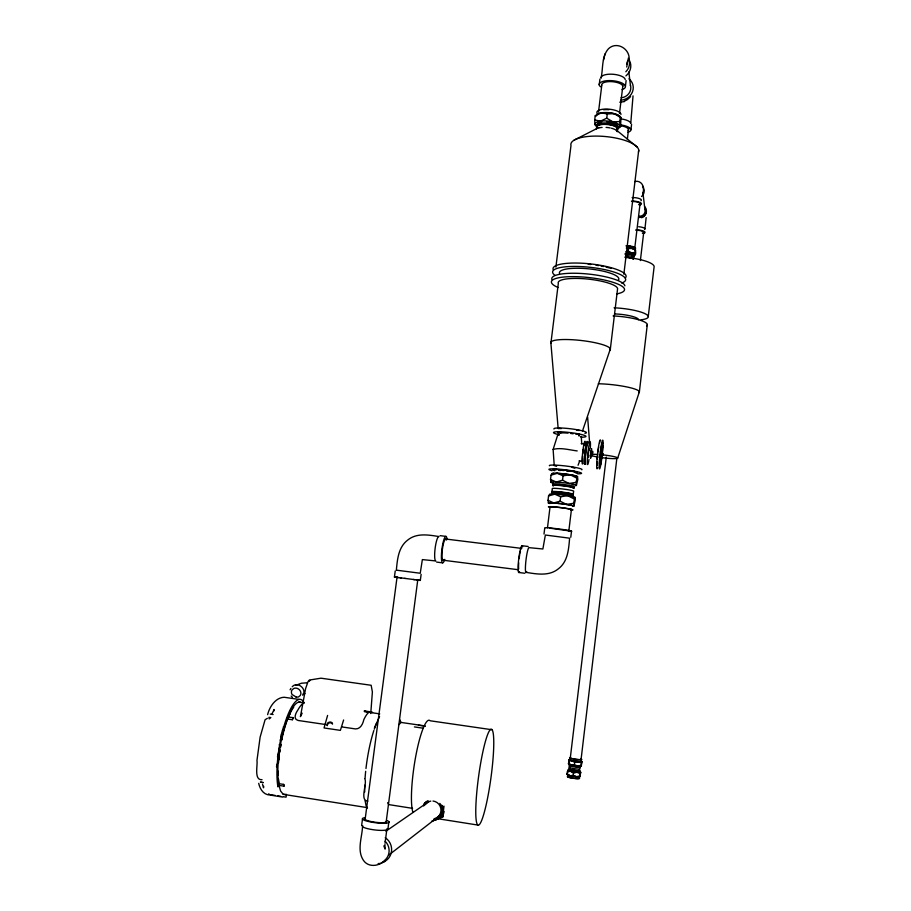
<?xml version="1.0" encoding="UTF-8"?>
<svg xmlns="http://www.w3.org/2000/svg" width="911" height="911" viewBox="0 0 911 911"><rect width="100%" height="100%" fill="white"/><g stroke="black" fill="none" stroke-linecap="round" stroke-linejoin="round"><path stroke-width="1.37" d="M282.342 730.223L281.943 739.721M283.469 726.671L283.139 734.323M273.847 711.024L274.097 709.498L272.07 713.746M600.93 454.862L599.711 466.421L601.374 452.687L601.066 453.735M589.531 450.341C589.087 443.384 587.185 464.564 589.041 455.193M597.058 463.232L597.092 461.729M581.275 436.426L581.742 443.839M554.173 464.621L553.125 449.442L558.033 433.943M601.419 453.2L601.214 452.835M364.719 778.598C367.702 783.232 359.139 800.553 367.816 801.145M384.932 844.508L385.114 849.12L383.838 845.886M289.812 714.554L290.643 710.534M600.884 455.409L600.873 456.707L601.203 455.341M601.385 453.678L602.558 442.689L601.476 451.947M571.47 471.158L574.875 471.534L572.507 471.42M646.161 217.581L644.942 228.877M370.754 713.529L372.383 691.95L371.164 685.277L321.002 678.194L309.341 680.05L308.032 681.644L305.595 688.602L300.425 716.627L302.156 713.188M601.203 452.596L601.852 444.021L600.463 452.198L601.078 453.302M601.066 456.479L600.417 464.974L601.784 456.844L601.18 455.785L600.896 456.4L601.454 451.845M576.561 430.322L579.521 430.459M592.697 452.995C592.993 446.299 591.273 460.533 592.537 454.395M431.712 821.38L442.632 817.019L443.999 806.155M597.263 459.042L597.764 453.837M601.442 453.473L601.214 455.546M602.239 452.824L602.729 445.684L601.476 453.086M600.873 454.942L601.135 452.915M278.675 783.631L278.755 785.396L284.016 786.159L283.708 784.417L278.675 783.631L277.901 775.648A46.985 12.185 -80.4 0 1 284.266 728.151L287.91 717.037L293.16 717.652L292.351 719.747L287.318 719.007L287.66 717.492M283.708 784.417L284.016 786.159M591.376 454.213L591.546 448.576L590.556 458.301L591.216 455.432M647.311 324.532L639.385 391.719L617.738 457.982M648.256 316.516L654.144 266.547A27.079 6.571 5.7 0 0 625.846 257.471M623.864 274.2L638.725 150.133M625.857 251.823L628.1 250.924L628.374 248.669L631.995 248.327C638.497 247.154 634.193 261.73 635.286 250.218M567.109 773.94L567.815 770.205L567.291 774.635L567.109 773.94L570.001 775.739L573.213 775.329L576.412 776.719L579.92 775.887L580.592 772.152L580.068 776.593L579.92 775.887M569.033 762.564L568.566 764.044L569.09 759.615L569.295 760.355M569.204 767.256L569.534 764.431M570.206 758.795L606.282 457.071M633.635 257.585L633.965 254.795M634.796 247.803L640.137 203.051M573.213 775.329L573.475 773.097L570.548 771.287L567.371 771.708M581.15 765.251L581.332 765.98L581.856 761.539L581.15 765.251L577.676 766.071L574.42 764.659L574.682 762.427L571.801 760.651L568.612 761.084M580.284 766.06L579.954 768.884A5.455 0.626 8.2 0 1 573.087 768.474A5.455 0.626 8.2 0 1 569.785 767.096M580.956 760.412L616.872 458.244M640.376 260.557L643.724 232.316M568.908 530.293L571.459 509.306M572.985 496.711L573.657 491.12A10.818 0.854 7 0 0 561.973 488.911A10.818 0.854 7 0 0 552.282 488.672L551.77 492.851M617.954 126.082L617.271 131.731A10.568 3.553 5.5 0 0 611.475 128.235M619.503 113.374L622.93 85.122M573.566 503.282L574.943 497.349L575.274 500.139L573.896 506.06L573.566 503.282L566.585 504.432L560.106 501.187L553.729 502.929L548.023 500.31L548.559 495.948L549.549 494.411A12.845 0.957 7 0 1 564.376 495.185A12.845 0.957 7 0 1 573.782 497.702M576.025 482.375L577.46 476.567L577.836 479.471L576.412 485.267L576.025 482.375L569.079 483.49L562.531 480.199L556.291 482.033L550.529 479.493L551.064 475.143L552.089 473.72M620.289 117.348L620.949 117.849L620.596 126.549L619.947 126.139L619.787 121.516L620.289 117.348L614.094 113.602L607.261 113.989L601.522 112.805L595.225 115.799L594.712 119.956L594.985 124.534L595.771 124.989M526.683 571.573A12.458 1.503 -83.1 0 1 525.795 561.893A12.458 1.503 -83.1 0 1 529.063 547.648L542.876 548.991L545.359 535.03L569.614 538.185C568.669 549.094 567.906 561.677 558.329 568.851C549.094 576.39 536.761 574.101 526 572.347M570.776 537.285L571.527 531.147M625.424 86.386L626.119 80.589M627.337 139.337L628.692 128.144M630.947 129.635L631.585 124.295M544.004 534.051L544.755 527.936A13.551 0.683 7.1 0 1 562.053 529.371A13.551 0.683 7.1 0 1 568.43 531.272M599.21 84.837L599.928 79.063M547.488 527.72L550.05 506.801M596.432 128.952L596.944 124.727M598.504 112.053L601.784 85.304M560.106 501.187L560.641 496.791L554.799 494.172L548.559 495.948M562.531 480.199L563.066 475.827L557.361 473.299L551.064 475.143M594.712 119.956L600.508 121.152L606.749 118.179L607.261 113.989M555.892 267.071L570.981 145.566A34.094 11.046 5.6 0 1 605.656 136.559A34.094 11.046 5.6 0 1 638.44 152.046M558.147 428.295L550.904 343.231L558.318 283.435A29.904 6.73 6.2 0 1 585.705 278.868A29.904 6.73 6.2 0 1 617.601 288.559L610.37 348.856L582.493 430.983M591.182 454.247L591.353 450.729L590.886 455.842M385.034 843.222L386.913 828.816A12.447 2.209 7.2 0 1 374.353 829.887A12.447 2.209 7.2 0 1 362.737 825.696M387.961 828.794L388.883 821.642M413.241 579.476L420.324 580.421L421.121 574.351M361.644 825.412L362.476 819.16M396.558 577.346L394.429 577.05L395.226 570.992M362.544 826.55C362.066 837.448 356.736 850.179 363.375 860.257C368.181 867.625 378.908 866.52 384.396 860.576A12.583 11.911 77.4 0 0 385.091 841.195M396.365 570.115C397.344 559.468 398.38 547.124 407.65 540.121C416.555 532.73 428.523 534.882 438.965 536.556A12.299 2.266 -82.9 0 0 435.151 548.137A12.299 2.266 -82.9 0 0 435.8 560.948L422.362 559.593L420.233 573.247L396.444 570.161M364.981 820.481L397.082 576.891M386.013 823.191L417.807 579.578M597.992 451.936L598.698 447.085M626.734 67.027L627.577 61.458M267.618 714.657C269.462 706.982 275.407 697.632 284.118 697.257L299.115 699.42M292.351 719.747L293.16 717.652M327.243 725.065L328.598 723.004L331.297 722.799M600.793 456.001L599.518 463.505L600.235 454.111L600.85 455.193M280.486 747.453L280.987 744.697M442.632 817.019L444.147 811.462M629.045 60.228C630.64 49.251 616.941 40.619 608.446 48.773C601.408 56.71 603.253 68.564 601.055 78.164A12.139 4.532 5.3 0 1 612.443 74.224A12.139 4.532 5.3 0 1 625.219 79.564M592.412 454.077L592.492 452.79M263.7 786.261L263.541 787.776L262.527 784.417M279.062 758.385L276.477 766.8M277.753 759.683L279.893 750.937M605.006 53.931L603.469 60.115M627.986 59.682L626.836 64.089L627.064 63.485M553.125 449.442C560.424 447.324 569.455 449.954 577.187 450.922M343.618 719.986L340.384 730.371L324.054 727.957L327.596 715.42M278.618 785.054L277.935 786.842A49.752 12.902 -80.4 0 1 284.391 724.792A49.752 12.902 -80.4 0 1 303.705 702.039M374.444 727.821L379.568 716.57M578.052 465.27L579.658 461.08M599.62 443.008L599.848 442.439M288.138 716.911L291.463 709.737A46.985 12.185 -80.4 0 1 300.858 702.358M290.097 689.786L290.894 688.443M302.714 695.241C307.542 689.126 297.225 680.802 292.226 686.735M279.233 744.617L279.791 745.904A25.052 6.821 -80.2 0 1 277.468 756.995M280.201 740.233L280.793 738.434A25.018 6.821 -80.3 0 0 281.214 734.095M309.239 681.303L309.911 680.415M296.166 697.279L298.535 696.938L300.266 695.48A4.965 4.373 38.1 0 0 299.503 689.866A4.965 4.373 38.1 0 0 293.775 688.465L292.032 689.946A4.965 4.373 38.1 0 0 292.055 694.512L296.314 697.12M270.02 718.141L269.223 718.95L268.939 717.321L270.863 717.606M398.824 724.655L401.182 722.457L424.799 725.896M388.974 854.939L440.366 815.083M385.922 831.208L428.83 801.578M295.824 685.323L301.37 683.239L307.314 682.76M574.067 140.169L599.005 127.438M385.228 861.271L380.673 863.48L378.156 863.571M616.815 128.303L620.596 126.549M432.361 820.868L443.258 816.518M633.088 255.353L635.366 254.454M573.475 773.097L576.936 772.266L580.182 773.667M575.217 467.798L571.937 467.32L574.67 467.798M574.682 762.427L578.212 761.619L581.412 763.031M267.344 718.312L265.078 719.77L260.125 737.124L256.97 760.412C257.813 765.354 253.759 780.385 262.038 779.702M303.135 693.931L304.934 693.67M560.641 496.791L567.599 495.652L574.101 498.909M563.066 475.827L570.092 474.733L576.561 478.002M574.42 764.659L571.265 765.103L568.35 763.304M634.808 181.585C639.112 180.071 643.542 183.942 643.257 188.315A6.514 6.172 -24.2 0 1 642.688 193.075M619.731 102.203L624.525 101.588M635.013 252.461L631.448 252.825L628.1 250.924M619.787 121.516L613.08 121.949L606.749 118.179M556.746 465.851L553.683 465.35L556.427 465.84M580.876 436.927L581.548 436.825L580.911 436.608M278.982 785.373L280.588 790.999L283.219 794.324L286.441 794.426L286.077 797.159L283.344 796.726M549.777 528.152L568.84 530.828M581.172 443.634L584.748 444.021M579.077 460.875L582.664 461.273M555.152 469.564L553.228 469.188L556.61 469.552M440.081 535.657L446.026 536.385M522.105 545.735L528.175 546.486M445.433 538.993L521.058 548.32M394.429 577.05L401.409 577.938M397.059 577.403L398.517 577.574M442.7 560.174L518.393 569.728M436.654 562.098L442.609 562.85M518.78 572.495L524.861 573.27M399.929 577.745L405.236 578.439M404.7 578.36L414.687 579.658M416.19 579.863L417.773 580.079M418.354 580.148L420.324 580.409M370.048 711.764L364.241 710.933L366.905 711.753M492.111 729.757A48.42 6.206 -82.2 0 0 476.555 794.961A48.42 6.206 -82.2 0 0 485.665 806.975A48.42 6.206 -82.2 0 0 492.111 729.757L430.129 720.772A47.998 8.199 -81.6 0 0 415.826 755.868A47.998 8.199 -81.6 0 0 412.911 812.293M298.751 702.119L304.331 702.928M364.354 711.639L379.716 713.86M418.445 725.213L425.403 726.226M414.391 726.921L422.863 728.162M270.248 714.099L273.129 714.531M325.307 724.484L298.102 720.464C292.807 719.155 295.733 712.983 297.817 710.09A47.725 12.173 -80.5 0 1 303.989 702.768M341.739 726.91L355.449 728.925C360.483 729.13 362.885 723.938 363.796 719.736A48.158 10.146 -81.1 0 1 372.588 712.561M263.279 782.515L260.387 782.059L262.949 782.731M412.581 808.353L388.712 804.595L387.63 802.682M283.219 794.324L366.746 807.545M437.098 818.602L477.785 825.047M271.022 794.768L275.122 795.428M277.866 795.861L280.599 796.294M282.661 797.068L267.47 794.654C262.573 793.379 259.669 788.015 258.701 783.358M561.278 428.603L558.238 428.352L558.887 428.625M626.301 248.088L628.374 248.669M595.225 115.799L595.999 116.266A12.549 4.339 5.5 0 1 607.728 112.6A12.549 4.339 5.5 0 1 620.949 117.849M578.815 771.663L580.74 772.847M616.462 130.136L637.21 147.126M331.855 723.106L332.538 724.074C332.185 720.305 325.648 722.184 327.322 725.646L327.197 725.008M291.144 696.061L292.385 697.325M367.509 808.103L366.131 805.871L365.083 800.712M601.408 453.894L602.012 454.965M642.551 186.015L643.804 188.315M399.735 719.61L400.84 722.081M550.529 479.493L551.03 482.375M548.023 500.31L548.479 503.1M628.852 71.912L630.469 85.691M642.904 192.494L644.874 209.211M558.5 432.543L558.739 435.378M587.629 417.147L589.588 442.393M633.031 95.871L630.754 123.349A11.171 3.826 5.3 0 0 621.234 118.942M597.047 464.359L597.092 465.407M579.214 770.057A5.443 0.638 8.2 0 1 577.574 770.626A5.443 0.638 8.2 0 1 570.65 769.59A5.443 0.638 8.2 0 1 569.922 768.656M579.681 766.766A5.443 0.626 8.2 0 1 574.943 766.982A5.443 0.626 8.2 0 1 569.751 765.388M579.772 766.185A5.546 0.626 8.2 0 1 575.205 766.458A5.546 0.626 8.2 0 1 569.66 764.83M579.271 770.25A5.443 0.638 8.2 0 1 577.403 770.774A5.443 0.638 8.2 0 1 570.502 769.715A5.443 0.638 8.2 0 1 570.013 768.816M579.305 770.808A5.546 0.649 8.2 0 1 574.465 771.048A5.546 0.649 8.2 0 1 569.17 769.408M580.728 765.525A6.468 0.729 8.2 0 1 578.644 766.151A6.468 0.729 8.2 0 1 570.423 764.898A6.468 0.729 8.2 0 1 569.694 763.839M581.104 759.079A6.24 0.683 8.2 0 1 579.578 759.728A6.24 0.683 8.2 0 1 571.63 758.578A6.24 0.683 8.2 0 1 570.423 757.542M581.651 761.471A6.24 0.683 8.2 0 1 574.534 761.129A6.24 0.683 8.2 0 1 569.546 759.546A6.468 0.706 8.2 0 0 574.932 761.22A6.468 0.706 8.2 0 0 581.765 761.345M581.218 761.448A5.819 0.638 8.2 0 1 580.899 761.573M580.216 761.619A5.819 0.638 8.2 0 1 571.049 760.366M569.785 759.888A5.819 0.638 8.2 0 1 569.728 759.706M580.091 765.639A5.295 0.604 8.2 0 1 576.538 765.821A5.295 0.604 8.2 0 1 570.184 764.591M569.774 764.386A5.295 0.604 8.2 0 1 569.717 764.215M580.933 759.239A5.443 0.592 8.2 0 1 575.581 759.227A5.443 0.592 8.2 0 1 570.525 757.736M579.089 771.378A6.479 0.763 8.2 0 1 578.758 772.369A6.479 0.763 8.2 0 1 570.092 771.184A6.479 0.763 8.2 0 1 568.954 769.989M579.18 778.096A6.252 0.763 8.3 0 1 573.349 778.313A6.252 0.763 8.3 0 1 567.781 776.445M579.795 776.605A6.252 0.752 8.3 0 1 571.983 776.104A6.252 0.752 8.3 0 1 568.009 774.498M579.977 776.377A6.479 0.786 8.3 0 1 573.133 776.331A6.479 0.786 8.3 0 1 567.655 774.487M578.417 776.696A5.83 0.706 8.3 0 1 569.25 775.443M567.986 774.931A5.83 0.706 8.3 0 1 567.929 774.737M578.94 771.583A5.295 0.626 8.2 0 1 576.435 772.061A5.295 0.626 8.2 0 1 569.455 770.763M578.781 778.415A5.455 0.66 8.3 0 1 575.433 778.472M574.067 778.313A5.455 0.66 8.3 0 1 569.102 777.345A5.455 0.66 8.3 0 1 568.498 776.582M638.668 226.737A6.07 1.628 5.4 0 1 644.567 229.47M644.931 209.496A5.386 5.124 -23.6 0 1 639.169 216.26M636.299 230.312A5.272 1.401 5.5 0 1 642.745 231.337A5.272 1.401 5.5 0 1 642.335 233.091M646.013 212.57A6.183 5.876 -23.5 0 1 641.595 217.74M645.011 206.911A6.719 6.388 -23.6 0 1 639.021 217.524M635.741 229.948A6.582 1.754 5.5 0 1 643.804 231.223A6.582 1.754 5.5 0 1 643.291 233.41M632.052 201.513A5.671 1.617 5.4 0 1 639.01 202.629A5.671 1.617 5.4 0 1 638.588 204.656M632.143 197.607A6.514 1.879 5.4 0 1 639.283 198.552A6.514 1.879 5.4 0 1 640.957 200.739M631.471 201.092A7.06 2.016 5.4 0 1 640.137 202.493A7.06 2.016 5.4 0 1 639.602 205.021M643.906 189.272A7.049 6.673 -24.1 0 1 641.526 196.491M628.362 256.788A5.66 1.412 5.7 0 1 625.527 256.355M625.231 253.884A5.66 1.412 5.7 0 1 631.505 254.522A5.66 1.412 5.7 0 1 633.68 256.207M624.832 257.244A5.66 1.401 5.7 0 1 630.48 257.733A5.66 1.401 5.7 0 1 633.43 259.214M626.609 253.258A5.773 1.435 5.7 0 1 632.223 254.123A5.773 1.435 5.7 0 1 633.851 255.661M628.897 257.608A5.66 1.401 5.7 0 1 631.517 258.177M632.485 258.542A5.66 1.401 5.7 0 1 633.407 259.328M628.533 256.97A5.66 1.412 5.7 0 1 625.686 256.56M625.048 254.055A5.66 1.412 5.7 0 1 631.323 254.636A5.66 1.412 5.7 0 1 633.703 256.321M626.312 252.233A6.741 1.685 5.7 0 1 634.01 253.657A6.741 1.685 5.7 0 1 633.293 255.638M625.971 245.868A6.491 1.651 5.6 0 1 633.156 246.676A6.491 1.651 5.6 0 1 635.331 248.646M627.315 247.815A6.491 1.64 5.7 0 1 635.354 250.195M626.859 247.746A6.73 1.708 5.7 0 1 633.418 248.714A6.73 1.708 5.7 0 1 635.434 250.548M627.064 247.929A6.058 1.537 5.7 0 1 630.196 248.179M631.676 248.452A6.058 1.537 5.7 0 1 632.974 248.805M634.66 249.637A6.058 1.537 5.7 0 1 634.921 250.058M626.688 252.563A5.512 1.378 5.7 0 1 632.063 253.36A5.512 1.378 5.7 0 1 633.714 254.841M627.747 246.072A5.671 1.446 5.6 0 1 630.685 246.357M632.04 246.642A5.671 1.446 5.6 0 1 634.067 247.371M634.614 247.769A5.671 1.446 5.6 0 1 634.773 248.156M625.584 255.615A5.671 1.401 5.7 0 1 632.541 256.708A5.671 1.401 5.7 0 1 632.154 258.462M603.264 454.919A13.699 1.446 6.7 0 1 617.726 458.153A13.699 1.446 6.7 0 1 601.465 457.607M598.128 457.094A13.699 1.446 6.7 0 1 592.867 455.99M591.899 454.418A13.699 1.446 6.7 0 1 596.534 454.384M614.082 307.804A27.159 5.625 6 0 1 644.362 313.373A27.159 5.625 6 0 1 641.002 319.829M598.311 383.77A27.296 4.202 6.4 0 1 628.191 387.232A27.296 4.202 6.4 0 1 638.725 392.743M613.103 315.935A27.182 5.477 6 0 1 646.616 325.887M615.119 313.953A17.981 3.678 6 0 1 638.6 319.693M597.149 128.007A10.556 3.564 5.5 0 1 606.703 124.147A10.556 3.564 5.5 0 1 617.396 129.442M597.081 126.982A10.761 3.644 5.5 0 1 608.218 123.156A10.761 3.644 5.5 0 1 616.758 129.248M597.24 128.428A10.556 3.564 5.5 0 1 606.305 124.42A10.556 3.564 5.5 0 1 617.442 129.624M597.081 126.8A12.549 4.27 5.5 0 1 599.666 121.288A12.549 4.27 5.5 0 1 616.553 123.133A12.549 4.27 5.5 0 1 616.758 128.963M597.286 113.545A12.094 4.213 5.4 0 1 607.375 109.069A12.094 4.213 5.4 0 1 620.96 114.456M596.807 114.98A12.105 4.191 5.5 0 1 597.992 114.057M599.905 113.34A12.105 4.191 5.5 0 1 613.114 113.533A12.105 4.191 5.5 0 1 620.516 118.077M597.252 124.682A10.272 3.496 5.5 0 1 601.772 121.915M606.817 121.755A10.272 3.496 5.5 0 1 617.464 126.891M603.629 109.764A10.556 3.678 5.4 0 1 608.924 109.707M630.446 85.19A10.067 9.395 -26.6 0 1 621.006 97.807M619.628 125.616A9.691 3.28 5.3 0 1 627.964 130.694M630.56 96.452A11.513 10.75 -26.6 0 1 629.102 98.172M628.26 98.912A11.513 10.75 -26.6 0 1 624.308 101.053M628.909 78.836A12.538 11.706 -26.6 0 1 632.462 91.897A12.538 11.706 -26.6 0 1 620.63 100.176M619.412 124.75A12.116 4.099 5.3 0 1 630.036 128.166A12.116 4.099 5.3 0 1 627.793 132.323M628.191 58.202A12.105 11.251 -27 0 1 625.834 71.764M601.818 84.985A10.545 3.883 5.3 0 1 611.702 81.637A10.545 3.883 5.3 0 1 622.794 86.226M629.399 60.411A13.061 12.15 -27 0 1 625.914 75.898M600.531 86.773A13.175 4.851 5.3 0 1 605.086 80.92A13.175 4.851 5.3 0 1 622.27 83.186A13.175 4.851 5.3 0 1 622.042 89.608M598.834 127.995A10.568 3.553 5.5 0 1 602.103 127.426M606.1 127.403A10.568 3.553 5.5 0 1 610.199 127.95M269.383 794.278A6.889 6.491 86.6 0 1 268.62 793.857M364.73 791.989A47.531 9.6 -81.2 0 1 364.73 785.214M365.083 778.074A47.531 9.6 -81.2 0 1 365.664 771.31M365.971 768.52A47.531 9.6 -81.2 0 1 373.852 730.531M374.296 729.199A47.531 9.6 -81.2 0 1 376.562 723.266M279.108 783.756A45.869 11.9 -80.4 0 1 278.504 779.007M278.254 774.976A45.869 11.9 -80.4 0 1 278.197 771.15M278.493 762.974A45.869 11.9 -80.4 0 1 279.085 756.381M279.575 752.349A45.869 11.9 -80.4 0 1 279.95 749.651M280.383 746.929A45.869 11.9 -80.4 0 1 280.861 744.207M281.647 740.176A45.869 11.9 -80.4 0 1 290.962 711.628M291.486 710.66A45.869 11.9 -80.4 0 1 293.706 707.175M558.147 287.523A36.77 8.279 6.2 0 1 564.046 277.012A36.77 8.279 6.2 0 1 613.228 282.376A36.77 8.279 6.2 0 1 616.656 293.911M554.947 275.316A36.747 8.541 6.2 0 1 591.285 267.447A36.747 8.541 6.2 0 1 621.678 283.048M550.904 343.231A30.017 5.466 6.5 0 1 582.118 340.6A30.017 5.466 6.5 0 1 609.801 350.234M551.975 279.54A36.77 8.37 6.2 0 1 585.648 273.79A36.77 8.37 6.2 0 1 624.878 285.815M559.548 273.505A29.881 6.946 6.2 0 1 590.84 269.075A29.881 6.946 6.2 0 1 618.205 280.303M553.216 269.622A36.736 8.62 6.2 0 1 591.683 264.042A36.736 8.62 6.2 0 1 625.276 277.969M588.199 264.258A34.367 8.062 6.2 0 1 590.818 264.532M596.022 265.203A34.367 8.062 6.2 0 1 598.561 265.602M601.078 266.046A34.367 8.062 6.2 0 1 603.503 266.524M606.031 267.082A34.367 8.062 6.2 0 1 611.099 268.403M585.659 464.132A11.467 1.013 -83.7 0 1 585.762 452.209A11.467 1.013 -83.7 0 1 588.21 442.199M588.996 459.497A11.479 0.991 -83.7 0 1 587.265 461.456A11.479 0.991 -83.7 0 1 589.292 443.999A11.479 0.991 -83.7 0 1 590.317 448.201M559.354 434.775A16.387 1.947 6.8 0 1 557.247 431.768A16.387 1.947 6.8 0 1 580.25 434.228A16.387 1.947 6.8 0 1 582.106 437.212M554.002 429.035A16.387 1.993 6.8 0 1 573.019 429.092A16.387 1.993 6.8 0 1 584.862 433.317M578.61 435.059A9.839 1.173 6.8 0 1 578.872 435.993M559.992 433.26A9.839 1.173 6.8 0 1 568.031 433.146M570.593 433.431A9.839 1.173 6.8 0 1 573.099 433.795M582.96 463.084A11.467 1.036 -83.7 0 1 582.14 458.916A11.467 1.036 -83.7 0 1 583.905 444.317A11.467 1.036 -83.7 0 1 585.329 443.555M585.135 463.323A11.467 1.013 -83.7 0 1 584.828 453.029A11.467 1.013 -83.7 0 1 587.424 442.313M585.386 461.49A10.101 0.9 -83.7 0 1 584.532 458.017M584.703 455.602A10.101 0.9 -83.7 0 1 586.012 445.832A10.101 0.9 -83.7 0 1 587.174 443.167M585.283 461.752A10.112 0.888 -83.7 0 1 585.272 460.18M585.522 455.694A10.112 0.888 -83.7 0 1 586.832 445.923A10.112 0.888 -83.7 0 1 587.994 443.258M582.516 460.727A8.734 0.786 -83.7 0 1 582.596 456.092M582.778 453.894A8.734 0.786 -83.7 0 1 583.325 449.408M583.974 445.798A8.734 0.786 -83.7 0 1 584.27 444.636M597.673 467.457A14.496 1.15 -83.6 0 1 597.479 454.475A14.496 1.15 -83.6 0 1 600.577 440.935M549.47 465.772A16.421 1.56 6.9 0 1 566.357 466.079A16.421 1.56 6.9 0 1 581.73 469.78M551.986 470.634A16.432 1.515 6.9 0 1 554.674 468.903A16.432 1.515 6.9 0 1 576.777 471.647A16.432 1.515 6.9 0 1 577.665 473.822M559.081 470.452A7.732 0.717 6.9 0 1 560.504 470.486M559.172 470.144A10.135 0.934 6.9 0 1 564.034 470.543M566.676 470.873A10.135 0.934 6.9 0 1 569.216 471.249M559.206 469.871A10.135 0.934 6.9 0 1 564.068 470.281M566.71 470.6A10.135 0.934 6.9 0 1 569.25 470.976M574.602 472.137A10.135 0.934 6.9 0 1 575.228 472.456M552.59 492.395A10.795 0.831 7 0 1 562.782 492.498A10.795 0.831 7 0 1 572.336 494.832M553.387 485.905A10.795 0.877 7 0 1 563.579 485.927A10.795 0.877 7 0 1 573.121 488.342M552.26 493.455A11.012 0.831 7 0 1 562.645 493.58A11.012 0.831 7 0 1 572.393 495.948M553.296 485.552A10.795 0.877 7 0 1 562.588 485.495A10.795 0.877 7 0 1 573.896 487.932M552.499 492.042A10.795 0.831 7 0 1 563.18 492.225A10.795 0.831 7 0 1 572.21 494.536M553.228 484.447A11.012 0.911 7 0 1 564.125 484.561A11.012 0.911 7 0 1 573.326 486.986M549.492 507.336A12.401 0.82 7.1 0 1 553.808 506.846A12.401 0.82 7.1 0 1 569.591 508.907A12.401 0.82 7.1 0 1 570.605 510.092M549.959 503.544A12.401 0.854 7.1 0 1 560.88 503.681A12.401 0.854 7.1 0 1 572.62 506.288M549.253 503.419A12.856 0.877 7.1 0 1 561.654 503.737A12.856 0.877 7.1 0 1 572.723 506.368M557.133 503.327A11.57 0.797 7.1 0 1 559.081 503.532M550.916 507.461A10.83 0.717 7.1 0 1 560.447 507.632A10.83 0.717 7.1 0 1 570.707 509.875M553.353 483.183A12.845 1.07 7 0 1 554.64 481.953A12.845 1.07 7 0 1 571.015 483.821A12.845 1.07 7 0 1 575.24 485.677M554.81 470.702A12.378 1.139 6.9 0 1 557.042 469.507A12.378 1.139 6.9 0 1 572.882 471.374A12.378 1.139 6.9 0 1 575.991 473.196M553.023 474.05A12.378 1.105 6.9 0 1 553.899 473.31M555.767 473.287A12.378 1.105 6.9 0 1 569.147 474.62A12.378 1.105 6.9 0 1 577.05 476.601M552.852 474.107A12.834 1.15 6.9 0 1 563.613 473.845A12.834 1.15 6.9 0 1 577.301 476.863M553.353 473.868A11.558 1.036 6.9 0 1 553.444 473.606M553.319 482.636A10.511 0.877 7 0 1 553.41 482.42M557.646 482.363A10.511 0.877 7 0 1 560.06 482.545M572.256 484.345A10.511 0.877 7 0 1 573.52 484.709M559.559 469.814A10.807 1.002 6.9 0 1 564.911 470.304M567.712 470.668A10.807 1.002 6.9 0 1 570.354 471.089M574.397 471.932A10.807 1.002 6.9 0 1 575.524 472.308M518.701 568.885A10.83 1.366 -83.1 0 1 518.701 562.827M519.111 558.648A10.83 1.366 -83.1 0 1 519.725 554.548M519.965 553.307A10.83 1.366 -83.1 0 1 520.454 551.155M521.172 548.98A10.83 1.366 -83.1 0 1 521.775 548.376M519.532 571.652A13.494 1.697 -83.1 0 1 518.78 558.545A13.494 1.697 -83.1 0 1 522.595 547.01M443.771 559.57A10.681 1.924 -82.9 0 1 442.427 549.094A10.681 1.924 -82.9 0 1 446.288 540.052M444.75 559.365A13.346 2.403 -82.9 0 1 441.459 558.955A13.346 2.403 -82.9 0 1 443.611 540.587A13.346 2.403 -82.9 0 1 447.073 539.574M386.253 821.403A10.795 1.868 7.3 0 1 375.366 822.257A10.795 1.868 7.3 0 1 365.277 818.693M385.228 837.721A13.574 12.856 77.3 0 1 391.593 850.749A13.574 12.856 77.3 0 1 383.201 862.068M387.004 820.56A13.494 2.334 7.3 0 1 384.237 823.293A13.494 2.334 7.3 0 1 366.541 821.005A13.494 2.334 7.3 0 1 364.867 817.714M440.719 814.571A9.099 8.7 74.7 0 1 439.125 816.245M424.241 804.026A10.294 9.839 74.8 0 1 428.09 800.632M439.854 803.388A10.294 9.839 74.8 0 1 434.296 820.059A10.647 10.18 74.7 0 0 442.427 805.688M423.683 805.973A10.272 9.816 74.7 0 1 426.53 801.657M441.835 805.244A10.272 9.816 74.7 0 1 437.303 818.83M423.569 805.244A10.647 10.18 74.7 0 1 424.902 802.876M425.699 803.536A9.577 9.167 74.7 0 1 427.396 801.817M441.482 813.386A9.577 9.167 74.7 0 1 436.494 818.442M425.278 804.777A8.985 8.586 74.8 0 1 430.766 801.122M433.01 801.031A8.985 8.586 74.8 0 1 434.057 818.773M602.934 455.261L603.128 453.94L602.934 455.261M575.991 433.978L579.385 434.433L575.991 433.978M557.885 432.087L561.153 432.577L557.885 432.087M601.055 463.266A14.508 1.127 -83.6 0 0 602.843 440.241A14.508 1.127 -83.6 0 0 599.461 460.112A14.508 1.127 -83.6 0 0 601.055 463.266"/></g></svg>
